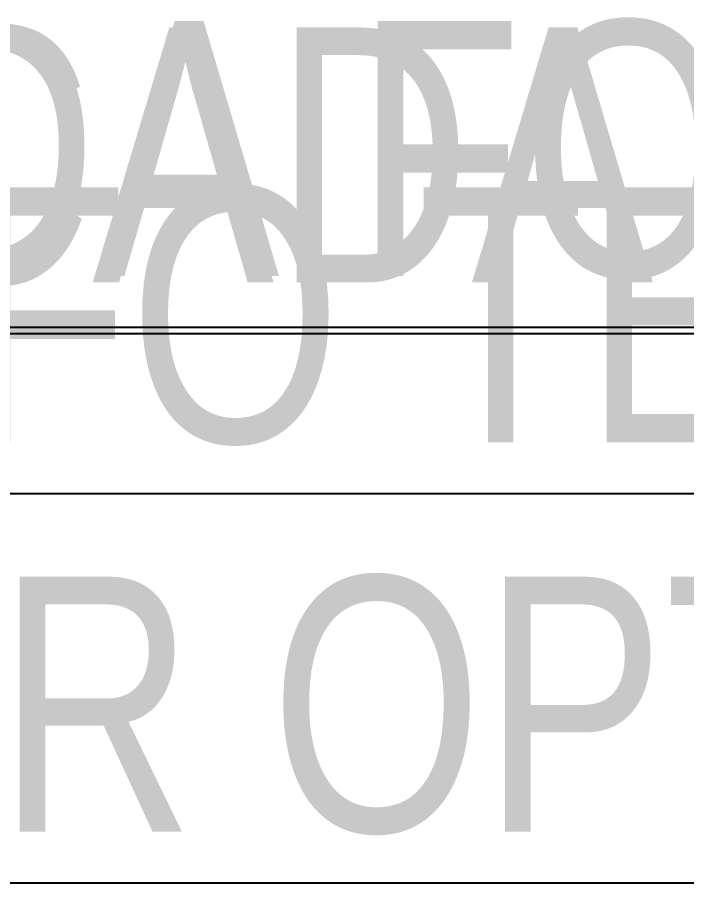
# Model space of a CAD drawing. Header units: feet. Extents: x -18 to 246, y -88 to 32.
# Drawn here: x 129.36 to 146.15, y -31.33 to -9.62 of the extents above; entities that cross this region are included whole.
import ezdxf
from ezdxf.enums import TextEntityAlignment as Align

# ---------------------------------------------------------------- set-up
doc = ezdxf.new("R2018")
doc.units = ezdxf.units.FT
doc.header["$MEASUREMENT"] = 0
doc.layers.add('E-TEXT', color=7, linetype='Continuous')
doc.layers.add('G-ANNO-TEXT', color=1, linetype='Continuous')
doc.styles.add('NEI-A', font='arial.ttf')
doc.styles.get("Standard").update_dxf_attribs({"font": 'arial.ttf'})

# ---------------------------------------------------------------- blocks, each defined once
blk = doc.blocks.new('DETAIL_TITLE')
at = {"style": 'NEI-A', "flags": 8}
blk.add_attdef('#', text='', height=0.25, dxfattribs=at).set_placement((0.592, -0.511), align=Align.MIDDLE_CENTER)
at = {"lineweight": 30, "flags": 104}
blk.add_attdef('DETAIL_TITLE', text='', height=0.2, dxfattribs=at).set_placement((0.91, -0.525), align=Align.BOTTOM_LEFT)
at = {"style": 'NEI-A'}
for tag, p in [('SCALE:', (0.939, -0.738)), ('1"_=_', (1.547, -0.738))]:
    blk.add_attdef(tag, text='', height=0.1, dxfattribs=at).set_placement(p, align=Align.BOTTOM_LEFT)

msp = doc.modelspace()

# ---------------------------------------------------------------- block references
at = {"layer": 'E-TEXT'}
ref = msp.add_blockref('DETAIL_TITLE', (112.735, -23.249), dxfattribs=at)
lines = msp.add_mtext('\\W0.8000;{\\LFIBER OPTIC SINGLE LINE DIAGRAM}', dxfattribs={"layer": '0', "insert": (113.644, -23.653), "char_height": 6.4, "attachment_point": 1})
ref.add_attrib('DETAIL_TITLE', '', (113.644, -23.653)).embed_mtext(lines)
at = {"layer": 'G-ANNO-TEXT'}
ref = msp.add_blockref('DETAIL_TITLE', (111.44, -9.309), dxfattribs=at)
lines = msp.add_mtext('\\W0.8000;{\\LSCADA FO PATCH-THROUGH AT PCSxxx}', dxfattribs={"layer": '0', "insert": (112.35, -9.712), "char_height": 6.4, "attachment_point": 1})
ref.add_attrib('DETAIL_TITLE', '', (112.35, -9.712)).embed_mtext(lines)
ref = msp.add_blockref('DETAIL_TITLE', (120.817, -9.468), dxfattribs=at)
lines = msp.add_mtext('\\W0.8000;{\\LSCADA FO RETURN AT PCSxxx}', dxfattribs={"layer": '0', "insert": (121.727, -9.871), "char_height": 6.4, "attachment_point": 1})
ref.add_attrib('DETAIL_TITLE', '', (121.727, -9.871)).embed_mtext(lines)
ref = msp.add_blockref('DETAIL_TITLE', (101.586, -13.479), dxfattribs=at)
lines = msp.add_mtext('\\W0.8000;{\\LSCADA FO TEE AT PCSxxx}', dxfattribs={"layer": '0', "insert": (102.496, -13.883), "char_height": 6.4, "attachment_point": 1})
ref.add_attrib('DETAIL_TITLE', '', (102.496, -13.883)).embed_mtext(lines)

doc.saveas('drawing.dxf')
